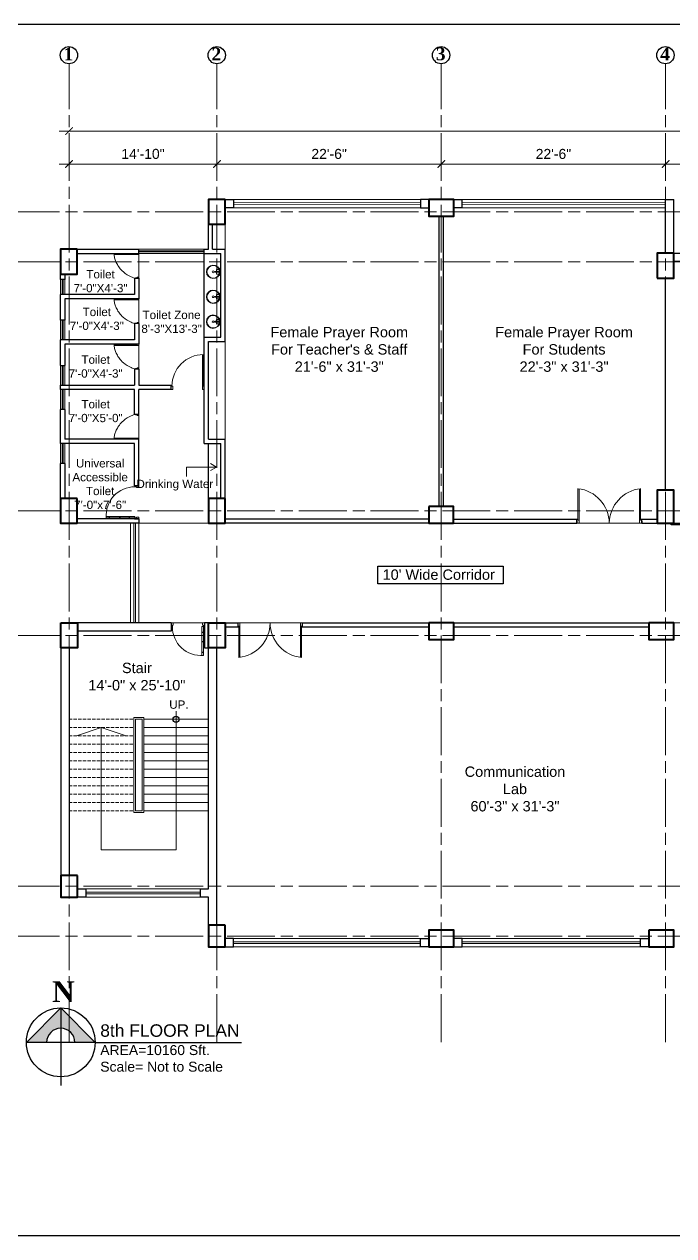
# Model space of a CAD drawing. Header units: inches. Extents: x -12 to 20935469, y -1604 to 24729220.
# Drawn here: x 20872305 to 20873087, y 24705706 to 24707164 of the extents above; entities that cross this region are included whole.
import ezdxf

# ---------------------------------------------------------------- set-up
doc = ezdxf.new("R2010")
doc.units = ezdxf.units.IN
doc.header["$LTSCALE"] = 0.03
doc.header["$MEASUREMENT"] = 0
doc.header["$PDMODE"] = 32
doc.header["$PDSIZE"] = 15
doc.linetypes.add('ACAD_ISO08W100', pattern=[36, 24, -3, 6, -3])
doc.linetypes.add('DASHED2', pattern=[0.375, 0.25, -0.125])
for name, color, linetype, lineweight in [('column', 1, 'Continuous', 40), ('Dim Line', 252, 'Continuous', 13), ('Door', 7, 'Continuous', 18), ('Gas', 21, 'Continuous', 5), ('Glass Line', 252, 'Continuous', 9), ('Grid Line', 252, 'Continuous', 18), ('Hatch', 253, 'Continuous', 15), ('Low Wall', 7, 'Continuous', 30), ('Main Wall', 7, 'Continuous', 30), ('RAIL', 23, 'Continuous', 13), ('STAIR', 46, 'Continuous', 15), ('TOILET FIXTURE', 142, 'Continuous', 5), ('wind.', 150, 'Continuous', 20)]:
    doc.layers.add(name, color=color, linetype=linetype, lineweight=lineweight)
doc.layers.add('TEXT', color=7, linetype='Continuous')
doc.styles.add('2', font='swisscl.ttf')
doc.styles.add('RomanS', font='arial.ttf', dxfattribs={"height": 12})
doc.styles.get("Standard").update_dxf_attribs({"font": 'timesbd.ttf'})
doc.dimstyles.new('Aec_Arch_I', dxfattribs={"dimscale": 96, "dimtxt": 12, "dimasz": 0.09375, "dimexe": 0.125, "dimexo": 0.125, "dimgap": 0.0625, "dimtad": 1, "dimdec": 0, "dimzin": 3, "dimdsep": 46, "dimlunit": 4, "dimtxsty": 'RomanS', "dimblk1": 'ARCHTICK', "dimblk2": 'ARCHTICK', "dimsah": 1, "dimcen": 0.09375, "dimdle": 0.125, "dimadec": 0, "dimazin": 0, "dimtfac": 0.75, "dimtdec": 0, "dimtmove": 2, "dimatfit": 3, "dimldrblk": 'ARCHTICK', "dimfxl": 1, "dimfrac": 1, "dimtolj": 1, "dimtzin": 0, "dimarcsym": 0})

# ---------------------------------------------------------------- blocks, each defined once
blk = doc.blocks.new('_ArchTick')
at = {"color": 0, "linetype": 'ByBlock', "lineweight": 35, "const_width": 0.15}
blk.add_lwpolyline([(-0.5, -0.5), (0.5, 0.5)], dxfattribs=at)
blk = doc.blocks.new('*D14')
at = {"layer": 'Defpoints', "color": 0, "transparency": 16777216}
for p in [(20831126.3, 24724578.2), (20830948.3, 24724562.3), (20831126.3, 24724562.3)]:
    blk.add_point(p, dxfattribs=at)
at = {"layer": 'Dim Line', "color": 0, "lineweight": -2, "transparency": 16777216}
for p, q in [((20830948.3, 24724574.3), (20830948.3, 24724590.2)), ((20831126.3, 24724574.3), (20831126.3, 24724590.2)), ((20830936.3, 24724578.2), (20831138.3, 24724578.2))]:
    blk.add_line(p, q, dxfattribs=at)
at = {"layer": 'Dim Line', "color": 0, "lineweight": -2, "transparency": 16777216, "xscale": 9, "yscale": 9, "zscale": 9, "rotation": 180}
blk.add_blockref('_ArchTick', (20830948.3, 24724578.2), dxfattribs=at)
at = {"layer": 'Dim Line', "color": 0, "lineweight": -2, "transparency": 16777216, "xscale": 9, "yscale": 9, "zscale": 9}
blk.add_blockref('_ArchTick', (20831126.3, 24724578.2), dxfattribs=at)
at = {"layer": 'Dim Line', "color": 0, "transparency": 16777216, "insert": (20831037.3, 24724590.3), "char_height": 12, "attachment_point": 5, "style": 'RomanS'}
blk.add_mtext('\\A1;14\'-10"', dxfattribs=at)
blk = doc.blocks.new('*D7')
at = {"layer": 'Defpoints', "color": 0, "transparency": 16777216}
for p in [(20831396.3, 24724578.2), (20831396.3, 24724578.2), (20831126.3, 24724562.3)]:
    blk.add_point(p, dxfattribs=at)
at = {"layer": 'Dim Line', "color": 0, "lineweight": -2, "transparency": 16777216}
for p, q in [((20831126.3, 24724574.3), (20831126.3, 24724590.2)), ((20831114.3, 24724578.2), (20831408.3, 24724578.2))]:
    blk.add_line(p, q, dxfattribs=at)
at = {"layer": 'Dim Line', "color": 0, "lineweight": -2, "transparency": 16777216, "xscale": 9, "yscale": 9, "zscale": 9, "rotation": 180}
blk.add_blockref('_ArchTick', (20831126.3, 24724578.2), dxfattribs=at)
at = {"layer": 'Dim Line', "color": 0, "lineweight": -2, "transparency": 16777216, "xscale": 9, "yscale": 9, "zscale": 9}
blk.add_blockref('_ArchTick', (20831396.3, 24724578.2), dxfattribs=at)
at = {"layer": 'Dim Line', "color": 0, "transparency": 16777216, "insert": (20831261.3, 24724590.3), "char_height": 12, "attachment_point": 5, "style": 'RomanS'}
blk.add_mtext('\\A1;22\'-6"', dxfattribs=at)
blk = doc.blocks.new('*D8')
at = {"layer": 'Defpoints', "color": 0, "transparency": 16777216}
for p in [(20831396.3, 24724578.2), (20831666.3, 24724578.2), (20831666.3, 24724578.2)]:
    blk.add_point(p, dxfattribs=at)
at = {"layer": 'Dim Line', "color": 0, "lineweight": -2, "transparency": 16777216}
blk.add_line((20831384.3, 24724578.2), (20831678.3, 24724578.2), dxfattribs=at)
at = {"layer": 'Dim Line', "color": 0, "lineweight": -2, "transparency": 16777216, "xscale": 9, "yscale": 9, "zscale": 9, "rotation": 180}
blk.add_blockref('_ArchTick', (20831396.3, 24724578.2), dxfattribs=at)
at = {"layer": 'Dim Line', "color": 0, "lineweight": -2, "transparency": 16777216, "xscale": 9, "yscale": 9, "zscale": 9}
blk.add_blockref('_ArchTick', (20831666.3, 24724578.2), dxfattribs=at)
at = {"layer": 'Dim Line', "color": 0, "transparency": 16777216, "insert": (20831531.3, 24724590.3), "char_height": 12, "attachment_point": 5, "style": 'RomanS'}
blk.add_mtext('\\A1;22\'-6"', dxfattribs=at)
blk = doc.blocks.new('*D9')
at = {"layer": 'Defpoints', "color": 0, "transparency": 16777216}
for p in [(20831666.3, 24724578.2), (20831844.3, 24724578.2), (20831844.3, 24724578.2)]:
    blk.add_point(p, dxfattribs=at)
at = {"layer": 'Dim Line', "color": 0, "lineweight": -2, "transparency": 16777216}
blk.add_line((20831654.3, 24724578.2), (20831856.3, 24724578.2), dxfattribs=at)
at = {"layer": 'Dim Line', "color": 0, "lineweight": -2, "transparency": 16777216, "xscale": 9, "yscale": 9, "zscale": 9, "rotation": 180}
blk.add_blockref('_ArchTick', (20831666.3, 24724578.2), dxfattribs=at)
at = {"layer": 'Dim Line', "color": 0, "lineweight": -2, "transparency": 16777216, "xscale": 9, "yscale": 9, "zscale": 9}
blk.add_blockref('_ArchTick', (20831844.3, 24724578.2), dxfattribs=at)
at = {"layer": 'Dim Line', "color": 0, "transparency": 16777216, "insert": (20831755.3, 24724590.3), "char_height": 12, "attachment_point": 5, "style": 'RomanS'}
blk.add_mtext('\\A1;14\'-10"', dxfattribs=at)
blk = doc.blocks.new('*D13')
at = {"layer": 'Defpoints', "color": 0, "transparency": 16777216}
for p in [(20830948.3, 24724610.7), (20832951.8, 24724617.8), (20832951.8, 24724610.7)]:
    blk.add_point(p, dxfattribs=at)
at = {"layer": 'Dim Line', "color": 0, "lineweight": -2, "transparency": 16777216}
for p, q in [((20830948.3, 24724622.7), (20830948.3, 24724629.8)), ((20832951.8, 24724622.7), (20832951.8, 24724629.8)), ((20830936.3, 24724617.8), (20832963.8, 24724617.8))]:
    blk.add_line(p, q, dxfattribs=at)
at = {"layer": 'Dim Line', "color": 0, "lineweight": -2, "transparency": 16777216, "xscale": 9, "yscale": 9, "zscale": 9, "rotation": 180}
blk.add_blockref('_ArchTick', (20830948.3, 24724617.8), dxfattribs=at)
at = {"layer": 'Dim Line', "color": 0, "lineweight": -2, "transparency": 16777216, "xscale": 9, "yscale": 9, "zscale": 9}
blk.add_blockref('_ArchTick', (20832951.8, 24724617.8), dxfattribs=at)
at = {"layer": 'Dim Line', "color": 0, "transparency": 16777216, "insert": (20831950, 24724629.9), "char_height": 12, "attachment_point": 5, "style": 'RomanS'}
blk.add_mtext('\\A1;166\'-11"', dxfattribs=at)
blk = doc.blocks.new('Door_45')
at = {"layer": 'Door'}
for p, q in [((1.5, 5), (1.5, 44)), ((1.5, 40), (2.2, 40)), ((2.2, 40), (2.2, 39.5)), ((2.2, 39.5), (2.7, 39.5)), ((2.7, 39.5), (2.7, 40)), ((2.7, 40), (3.5, 40)), ((3.5, 44), (3.5, 5)), ((1.5, 25.8), (2.2, 25.8)), ((2.2, 25.8), (2.2, 25.3)), ((2.2, 25.3), (2.7, 25.3)), ((2.7, 25.8), (3.5, 25.8)), ((2.7, 25.3), (2.7, 25.8)), ((0, 0), (0, 5)), ((0, 5), (1.5, 5)), ((1.5, 12.6), (2.2, 12.6)), ((3.5, 5), (1.5, 5)), ((1.5, 5), (1.5, 3)), ((1.5, 3), (2.5, 3)), ((2.2, 12.6), (2.2, 13.1)), ((2.2, 13.1), (2.7, 13.1)), ((2.5, 3), (2.5, 0)), ((2.7, 13.1), (2.7, 12.6)), ((2.7, 12.6), (3.5, 12.6)), ((42.5, 3), (42.5, 0)), ((43.5, 3), (42.5, 3)), ((45, 5), (43.5, 5)), ((43.5, 5), (43.5, 3)), ((45, 0), (45, 5)), ((2.5, 0), (0, 0)), ((42.5, 0), (45, 0))]:
    blk.add_line(p, q, dxfattribs=at)
blk.add_arc((4.7, 5.3), 38.8, 359.6233, 94.6685, dxfattribs=at)
blk = doc.blocks.new('sssss-flat-876')
at = {"layer": 'Door', "linetype": 'Continuous', "ltscale": 3}
blk.add_line((3666.5, 84027.2), (3666.5, 84055.7), dxfattribs=at)
at = {"layer": 'Door', "linetype": 'Continuous', "ltscale": 3, "extrusion": (-7.21527e-09, -3.35624e-18, 1), "elevation": 0}
for points in [[(3666.5, 84057.2), (3666.5, 84055.7), (3668.4, 84055.7), (3668.4, 84056.5), (3670.2, 84056.5), (3670.2, 84057.2)], [(3668.4, 84055.7), (3696.2, 84055.7), (3696.2, 84056.5), (3668.4, 84056.5)]]:
    blk.add_lwpolyline(points, close=True, dxfattribs=at)
at = {"layer": 'Door', "linetype": 'Continuous', "ltscale": 3, "flags": 128}
blk.add_lwpolyline([(3670.2, 84027.2, 0.04096), (3675.5, 84028.9, 0.082496), (3684.9, 84034.8, 0.052187), (3689.7, 84040, 0.043988), (3692.9, 84045, 0.036571), (3694.8, 84049.6, 0.034751), (3695.9, 84054.2, 0.011435), (3696.2, 84055.7)], format="xyb", dxfattribs=at)
at = {"layer": 'Door', "linetype": 'Continuous', "ltscale": 3}
blk.add_lwpolyline([(3666.5, 84027.2), (3666.5, 84028.7), (3668.4, 84028.7), (3668.4, 84027.9), (3670.2, 84027.9), (3670.2, 84027.2)], close=True, dxfattribs=at)
blk = doc.blocks.new('7-flat-72')
at = {"layer": 'Glass Line', "color": 8, "ltscale": 20}
for p, q in [((-64478.7, 376960.5), (-64480.3, 376960.5)), ((-64480.3, 376959.5), (-64480.3, 376960.5)), ((-64480.3, 376959.5), (-64480.3, 376960.5)), ((-64478.7, 376959.5), (-64480.3, 376959.5)), ((-64480.3, 376959.1), (-64480.3, 376959.4)), ((-64478.7, 376959.4), (-64480.3, 376959.4)), ((-64478.7, 376959.1), (-64480.3, 376959.1)), ((-64480.2, 376959.4), (-64480.2, 376959.5)), ((-64480.1, 376959.5), (-64480.1, 376960.5)), ((-64479.9, 376959.5), (-64479.9, 376960.5)), ((-64479.5, 376959.5), (-64479.5, 376960.5)), ((-64479.1, 376959.5), (-64479.1, 376960.5)), ((-64478.9, 376959.5), (-64478.9, 376960.5)), ((-64478.9, 376959.4), (-64478.9, 376959.5)), ((-64478.8, 376959.5), (-64478.8, 376960.5)), ((-64478.7, 376959.5), (-64478.7, 376960.5)), ((-64478.7, 376959.1), (-64478.7, 376959.4)), ((-64475.1, 376959.4), (-64476.9, 376959.4)), ((-64476.9, 376959.1), (-64476.9, 376959.4)), ((-64475.1, 376959.1), (-64476.9, 376959.1)), ((-64476.6, 376959.4), (-64476.6, 376966.6)), ((-64475.5, 376966.6), (-64476.6, 376966.6)), ((-64475.5, 376959.4), (-64475.5, 376966.6)), ((-64475.1, 376959.1), (-64475.1, 376959.4)), ((-64473.3, 376960.5), (-64471.7, 376960.5)), ((-64473.3, 376959.5), (-64473.3, 376960.5)), ((-64473.3, 376959.5), (-64473.3, 376960.5)), ((-64473.3, 376959.5), (-64471.7, 376959.5)), ((-64473.3, 376959.1), (-64473.3, 376959.4)), ((-64473.3, 376959.4), (-64471.7, 376959.4)), ((-64473.3, 376959.1), (-64471.7, 376959.1)), ((-64473.1, 376959.5), (-64473.1, 376960.5)), ((-64473.1, 376959.4), (-64473.1, 376959.5)), ((-64472.9, 376959.5), (-64472.9, 376960.5)), ((-64472.5, 376959.5), (-64472.5, 376960.5)), ((-64472.1, 376959.5), (-64472.1, 376960.5)), ((-64471.9, 376959.5), (-64471.9, 376960.5)), ((-64471.9, 376959.4), (-64471.9, 376959.5)), ((-64471.8, 376959.5), (-64471.8, 376960.5)), ((-64471.7, 376959.5), (-64471.7, 376960.5)), ((-64471.7, 376959.1), (-64471.7, 376959.4))]:
    blk.add_line(p, q, dxfattribs=at)
blk.add_circle((-64476, 376968.4, 0), 1.08, dxfattribs=at)
for radius, start, end in [(8.1, 273.8334, 266.1883), (7.55, 274.115, 265.9068)]:
    blk.add_arc((-64476, 376968.4, 0), radius, start, end, dxfattribs=at)
blk = doc.blocks.new('SFSFSFS-flat-72')
at = {"layer": 'TOILET FIXTURE', "ltscale": 0.2}
blk.add_lwpolyline([(-3918.5, -3608.1), (-3918.5, -3602.7), (-3923.9, -3602.7), (-3923.9, -3608.1)], close=True, dxfattribs=at)
at = {"layer": 'TOILET FIXTURE', "ltscale": 20}
blk.add_blockref('7-flat-72', (60554.8, -380567.2), dxfattribs=at)
blk = doc.blocks.new('$D40')
at = {"layer": 'Door'}
for p, q in [((1, 4), (1, 42)), ((2, 0), (2, 42)), ((1, 5), (0, 5)), ((2, 0), (0, 0)), ((2, 4), (1, 4)), ((39, 4), (38, 4)), ((38, 4), (38, 0)), ((40, 0), (38, 0)), ((40, 5), (39, 5)), ((39, 5), (39, 4))]:
    blk.add_line(p, q, dxfattribs=at)
blk.add_arc((1, 4), 38, 0, 90, dxfattribs=at)
blk = doc.blocks.new('fff')
at = {"layer": 'Grid Line', "color": 252, "linetype": 'ACAD_ISO08W100', "lineweight": 9, "ltscale": 80, "true_color": 0x939598}
for p, q in [((20830948.3, 24723521.1), (20830948.3, 24724698.8)), ((20831126.3, 24723521.1), (20831126.3, 24724698.8)), ((20831396.3, 24723521.1), (20831396.3, 24724698.8)), ((20831666.3, 24723521.1), (20831666.3, 24724698.8)), ((20833096.9, 24724520.6), (20830726.1, 24724520.6)), ((20833096.9, 24724460.6), (20830726.1, 24724460.6)), ((20833096.9, 24724160.7), (20830726.1, 24724160.7)), ((20833096.9, 24724010.7), (20830726.1, 24724010.7)), ((20833096.9, 24723708.7), (20830726.1, 24723708.7)), ((20833096.9, 24723648.8), (20830726.1, 24723648.8))]:
    blk.add_line(p, q, dxfattribs=at)
at = {"layer": 'Dim Line'}
for base, p1, p2, picture, middle in [((20832951.7523, 24724617.8128), (20830948.3088, 24724610.7482), (20832951.7523, 24724610.7482), '*D13', (20831950.0306, 24724629.9397)), ((20831126.3, 24724578.2), (20830948.3, 24724562.3), (20831126.3, 24724562.3), '*D14', (20831037.3, 24724590.3)), ((20831396.3, 24724578.2), (20831126.3, 24724562.3), (20831396.3, 24724578.2), '*D7', (20831261.3, 24724590.3)), ((20831666.3, 24724578.2), (20831396.3, 24724578.2), (20831666.3, 24724578.2), '*D8', (20831531.3, 24724590.3)), ((20831844.3, 24724578.2), (20831666.3, 24724578.2), (20831844.3, 24724578.2), '*D9', (20831755.3, 24724590.3))]:
    dim = blk.add_linear_dim(base=base, p1=p1, p2=p2, dimstyle='Aec_Arch_I', dxfattribs=at)
    dim.commit()
    dim.dimension.update_dxf_attribs({"geometry": picture, "text_midpoint": middle})

msp = doc.modelspace()

# ---------------------------------------------------------------- hatches: boundary and pattern name
at = {"layer": 'Low Wall'}
h = msp.add_hatch(color=256, dxfattribs=at)
h.paths.add_polyline_path([(20872332.2, 24705938.4), (20872307.9, 24705938.4), (20872349.3, 24705979.8), (20872349.3, 24705955.4, 0.414214)])
h.paths.add_polyline_path([(20872349.3, 24705955.4), (20872349.3, 24705979.8), (20872390.7, 24705938.4), (20872366.3, 24705938.4, 0.414214)])

# ---------------------------------------------------------------- linework, layer by layer
for p, q in [((20872522.1, 24706787.2), (20872522.1, 24706888.2)), ((20872527.1, 24706593.3), (20872527.1, 24706659.4)), ((20872438.1, 24706568.5), (20872443.1, 24706568.5)), ((20872970.5, 24706565.9), (20872970.5, 24706563.4)), ((20873048.5, 24706565.9), (20873048.5, 24706563.4)), ((20872557.1, 24706053.3), (20872557.1, 24706053.3)), ((20872349.3, 24705979.8), (20872349.3, 24705886.4)), ((20872390.7, 24705938.4), (20872566.9, 24705938.4))]:
    msp.add_line(p, q)
for points in [[(20873084, 24706563.3), (20873163.3, 24706563.3), (20873163.3, 24706561.3), (20873084, 24706561.3)], [(20872730.8, 24706511.6), (20872881.6, 24706511.6), (20872881.6, 24706490.5), (20872730.8, 24706490.5)]]:
    msp.add_lwpolyline(points, close=True)
msp.add_lwpolyline([(20872390.7, 24705938.4), (20872307.9, 24705938.3)])
for centre, radius in [((20872488.1, 24706327.3), 3.61), ((20872349.3, 24705938.4), 41.4)]:
    msp.add_circle(centre, radius)
at = {"layer": 'column', "lineweight": 40, "ltscale": 20}
for points in [[(20872547.1, 24706953.2), (20872527.1, 24706953.2), (20872527.1, 24706923.2), (20872547.1, 24706923.2)], [(20872792.3, 24706953.2), (20872792.3, 24706933.2), (20872822.3, 24706933.2), (20872822.3, 24706953.2)], [(20872369.1, 24706893.2), (20872349.1, 24706893.2), (20872349.1, 24706863.2), (20872369.1, 24706863.2)], [(20873067.1, 24706858.4), (20873087.1, 24706858.4), (20873087.1, 24706888.4), (20873067.1, 24706888.4)], [(20873067.1, 24706563.3), (20873087.1, 24706563.3), (20873087.1, 24706603.3), (20873067.1, 24706603.3)], [(20872369.1, 24706593.3), (20872349.1, 24706593.3), (20872349.1, 24706563.3), (20872369.1, 24706563.3)], [(20872547.1, 24706593.3), (20872527.1, 24706593.3), (20872527.1, 24706563.3), (20872547.1, 24706563.3)], [(20872792.3, 24706583.3), (20872792.3, 24706563.3), (20872822.2, 24706563.3), (20872822.2, 24706583.3)], [(20872349.3, 24706443.3), (20872369.3, 24706443.3), (20872369.3, 24706413.3), (20872349.3, 24706413.3)], [(20872527.3, 24706443.3), (20872547.3, 24706443.3), (20872547.3, 24706413.3), (20872527.3, 24706413.3)], [(20872792.3, 24706443.3), (20872792.3, 24706423.3), (20872822.3, 24706423.3), (20872822.3, 24706443.3)], [(20873057.1, 24706443.3), (20873057.1, 24706423.3), (20873087.1, 24706423.3), (20873087.1, 24706443.3)], [(20872369.3, 24706139.3), (20872349.3, 24706139.3), (20872349.3, 24706113.3), (20872369.3, 24706113.3)], [(20872547.3, 24706079.3), (20872527.3, 24706079.3), (20872527.3, 24706053.3), (20872547.3, 24706053.3)], [(20872822.3, 24706053.3), (20872822.3, 24706073.3), (20872792.3, 24706073.3), (20872792.3, 24706053.3)], [(20873057.1, 24706073.3), (20873057.1, 24706053.3), (20873087.1, 24706053.3), (20873087.1, 24706073.3)]]:
    msp.add_lwpolyline(points, close=True, dxfattribs=at)
at = {"layer": 'Defpoints'}
msp.add_lwpolyline([(20872104.6, 24707164.1), (20874543.5, 24707164.1), (20874543.5, 24705705.5), (20872104.6, 24705705.5)], close=True, dxfattribs=at)
at = {"layer": 'Door'}
for p, q in [((20872971.8, 24706567.1), (20872971.8, 24706605)), ((20872973.1, 24706563.4), (20872973.1, 24706604.9)), ((20873045.9, 24706563.4), (20873045.9, 24706604.9)), ((20873047.2, 24706567.1), (20873047.2, 24706605)), ((20872971.8, 24706568.4), (20872970.5, 24706568.4)), ((20872973.1, 24706563.4), (20872970.5, 24706563.4)), ((20872973.1, 24706567.1), (20872971.8, 24706567.1)), ((20873045.9, 24706567.1), (20873047.2, 24706567.1)), ((20873045.9, 24706563.4), (20873048.5, 24706563.4)), ((20873047.2, 24706568.4), (20873048.5, 24706568.4)), ((20872564.9, 24706443.3), (20872562.3, 24706443.3)), ((20872563.6, 24706438.3), (20872562.3, 24706438.3)), ((20872563.6, 24706439.6), (20872563.6, 24706401.7)), ((20872564.9, 24706439.6), (20872563.6, 24706439.6)), ((20872564.9, 24706443.3), (20872564.9, 24706401.8)), ((20872637.7, 24706443.3), (20872637.7, 24706401.8)), ((20872637.7, 24706443.3), (20872640.3, 24706443.3)), ((20872637.7, 24706439.6), (20872639, 24706439.6)), ((20872639, 24706439.6), (20872639, 24706401.7)), ((20872639, 24706438.3), (20872640.3, 24706438.3))]:
    msp.add_line(p, q, dxfattribs=at)
for centre, start, end in [((20872967.2, 24706562.9), 0.5906, 83.7783), ((20873051.8, 24706562.9), 96.2217, 179.4094), ((20872559, 24706443.8), 276.2217, 359.4094), ((20872643.5, 24706443.8), 180.5906, 263.7783)]:
    msp.add_arc(centre, 42.3, start, end, dxfattribs=at)
at = {"layer": 'Gas', "color": 0, "lineweight": 5}
for points in [[(20872449.1, 24706329.3), (20872437.1, 24706329.3), (20872437.1, 24706215.3), (20872449.1, 24706215.3)], [(20872447.1, 24706327.3), (20872439.1, 24706327.3), (20872439.1, 24706217.3), (20872447.1, 24706217.3)]]:
    msp.add_lwpolyline(points, close=True, dxfattribs=at)
at = {"layer": 'Hatch', "lineweight": 5}
for p, q in [((20872547.1, 24706893.2), (20872547.1, 24706923.2)), ((20872547.1, 24706664.4), (20872547.1, 24706782.2))]:
    msp.add_line(p, q, dxfattribs=at)
at = {"layer": 'Hatch', "lineweight": 0}
msp.add_lwpolyline([(20874278.6, 24706563.4), (20873444.8, 24706563.4), (20873444.8, 24706878.2), (20873265.1, 24706878.4), (20873265.1, 24706563.3), (20872443.1, 24706563.5), (20872443.1, 24706443.4), (20873265.1, 24706443.4), (20873265.1, 24706333.8), (20873474.8, 24706333.8), (20873474.8, 24706073.3), (20873474.8, 24706058.4), (20873476.2, 24706058.4), (20873579.9, 24706058.4), (20873577.6, 24706443.4), (20874278.6, 24706443.4)], close=True, dxfattribs=at)
at = {"layer": 'Low Wall', "color": 0}
msp.add_lwpolyline([(20872307.9, 24705938.4), (20872349.3, 24705979.8), (20872390.7, 24705938.4)], dxfattribs=at)
at = {"layer": 'Low Wall'}
msp.add_arc((20872349.3, 24705938.4), 17, 0, 180, dxfattribs=at)
at = {"layer": 'Main Wall', "lineweight": 30}
for p, q in [((20873077.1, 24706953.2), (20873087.1, 24706953.2)), ((20873077.1, 24706888.4), (20873077.1, 24706953.2)), ((20873087.1, 24706888.4), (20873087.1, 24706953.2)), ((20872527.1, 24706893.2), (20872527.1, 24706923.2)), ((20872532.1, 24706893.2), (20872532.1, 24706923.2)), ((20872804.8, 24706583.3), (20872804.8, 24706933.2)), ((20872809.8, 24706583.3), (20872809.8, 24706933.2)), ((20873077.1, 24706907.2), (20873077.1, 24706907.2)), ((20872369.1, 24706893.2), (20872443.1, 24706893.2)), ((20872443.1, 24706888.2), (20872443.1, 24706893.2)), ((20872522.1, 24706893.2), (20872527.1, 24706893.2)), ((20872522.1, 24706888.2), (20872522.1, 24706893.2)), ((20872532.1, 24706893.2), (20872547.1, 24706893.2)), ((20872547.1, 24706782.2), (20872547.1, 24706893.2)), ((20873077.1, 24706901.2), (20873077.1, 24706901.2)), ((20872369.1, 24706888.2), (20872443.1, 24706888.2)), ((20872522.1, 24706888.2), (20872542.1, 24706888.2)), ((20872542.1, 24706787.2), (20872542.1, 24706888.2)), ((20872349.1, 24706856.6), (20872349.1, 24706863.2)), ((20872438.1, 24706858.2), (20872443.1, 24706858.2)), ((20872438.1, 24706858.2), (20872438.1, 24706838.6)), ((20873077.1, 24706603.3), (20873077.1, 24706858.4)), ((20872438.1, 24706838.6), (20872349.1, 24706838.6)), ((20872349.1, 24706808), (20872349.1, 24706838.6)), ((20872443.1, 24706833.6), (20872354.1, 24706833.6)), ((20872438.1, 24706803.6), (20872438.1, 24706784)), ((20872443.1, 24706803.6), (20872438.1, 24706803.6)), ((20872438.1, 24706784), (20872349.1, 24706784)), ((20872349.1, 24706753.4), (20872349.1, 24706784)), ((20872443.1, 24706779), (20872354.1, 24706779)), ((20872354.1, 24706779), (20872354.1, 24706753.4)), ((20872522.1, 24706729.4), (20872522.1, 24706787.2)), ((20872522.1, 24706787.2), (20872542.1, 24706787.2)), ((20872527.1, 24706664.4), (20872527.1, 24706782.2)), ((20872527.1, 24706782.2), (20872547.1, 24706782.2)), ((20872349.1, 24706753.4), (20872354.1, 24706753.4)), ((20872443.1, 24706749), (20872438.1, 24706749)), ((20872349.1, 24706729.4), (20872438.1, 24706729.4)), ((20872349.1, 24706724.4), (20872349.1, 24706729.4)), ((20872482.1, 24706724.4), (20872482.1, 24706729.4)), ((20872522.1, 24706659.4), (20872522.1, 24706729.4)), ((20872438.1, 24706724.4), (20872349.1, 24706724.4)), ((20872438.1, 24706694.4), (20872438.1, 24706724.4)), ((20872443.1, 24706694.4), (20872443.1, 24706724.4)), ((20872482.1, 24706724.4), (20872443.1, 24706724.4)), ((20872354.1, 24706700.4), (20872349.1, 24706700.4)), ((20872349.1, 24706659.4), (20872349.1, 24706700.4)), ((20872354.1, 24706700.4), (20872354.1, 24706664.4)), ((20872443.1, 24706694.4), (20872438.1, 24706694.4)), ((20872438.1, 24706659.4), (20872349.1, 24706659.4)), ((20872443.1, 24706664.4), (20872354.1, 24706664.4)), ((20872438.1, 24706608.5), (20872438.1, 24706659.4)), ((20872443.1, 24706608.5), (20872443.1, 24706664.4)), ((20872522.1, 24706659.4), (20872542.1, 24706659.4)), ((20872527.1, 24706664.4), (20872547.1, 24706664.4)), ((20872542.1, 24706593.3), (20872542.1, 24706659.4)), ((20872547.1, 24706593.3), (20872547.1, 24706664.4)), ((20872349.1, 24706593.3), (20872349.1, 24706635.4)), ((20872354.1, 24706635.4), (20872349.1, 24706635.4)), ((20872354.1, 24706635.4), (20872354.1, 24706593.3)), ((20872443.1, 24706608.5), (20872438.1, 24706608.5)), ((20872443.1, 24706568.5), (20872369.1, 24706568.5)), ((20872443.1, 24706563.5), (20872369.1, 24706563.5)), ((20872443.1, 24706568.5), (20872443.1, 24706563.5)), ((20872792.3, 24706568.4), (20872547.1, 24706568.4)), ((20872792.3, 24706563.4), (20872547.1, 24706563.4)), ((20872822.2, 24706568.4), (20872970.5, 24706568.4)), ((20872822.2, 24706563.4), (20872970.5, 24706563.4)), ((20872970.5, 24706563.4), (20872970.5, 24706568.4)), ((20873048.5, 24706563.4), (20873048.5, 24706568.4)), ((20873048.5, 24706568.4), (20873067.1, 24706568.4)), ((20873048.5, 24706563.4), (20873067.1, 24706563.4)), ((20872482.3, 24706443.3), (20872369.3, 24706443.3)), ((20872482.3, 24706443.3), (20872482.3, 24706433.3)), ((20872527.3, 24706443.3), (20872522.3, 24706443.3)), ((20872522.3, 24706443.3), (20872522.3, 24706413.3)), ((20872537.3, 24706443.3), (20872527.3, 24706443.3)), ((20872547.3, 24706443.3), (20872562.3, 24706443.3)), ((20872562.3, 24706438.3), (20872547.3, 24706438.3)), ((20872562.3, 24706443.3), (20872562.3, 24706438.3)), ((20872640.3, 24706443.3), (20872792.3, 24706443.3)), ((20872640.3, 24706438.3), (20872640.3, 24706443.3)), ((20872792.3, 24706438.3), (20872640.3, 24706438.3)), ((20872822.3, 24706443.3), (20873057.1, 24706443.3)), ((20873057.1, 24706438.3), (20872822.3, 24706438.3)), ((20872482.3, 24706433.3), (20872369.3, 24706433.3)), ((20872349.3, 24706413.3), (20872349.3, 24706139.3)), ((20872359.3, 24706413.3), (20872359.3, 24706139.3)), ((20872522.3, 24706413.3), (20872527.3, 24706413.3)), ((20872527.3, 24706123.3), (20872527.3, 24706413.3)), ((20872537.3, 24706079.3), (20872537.3, 24706413.3)), ((20872527.3, 24706079.3), (20872527.3, 24706113.3))]:
    msp.add_line(p, q, dxfattribs=at)
at = {"layer": 'Main Wall'}
for p, q in [((20872369.3, 24706123.3), (20872379.3, 24706123.3)), ((20872379.3, 24706123.3), (20872379.3, 24706113.3)), ((20872379.3, 24706113.3), (20872369.3, 24706113.3))]:
    msp.add_line(p, q, dxfattribs=at)
at = {"layer": 'Main Wall', "lineweight": 30}
for points in [[(20872547.1, 24706953.2), (20872557.1, 24706953.2), (20872557.1, 24706943.2), (20872547.1, 24706943.2)], [(20872792.1, 24706953.2), (20872782.1, 24706953.2), (20872782.1, 24706943.2), (20872792.1, 24706943.2)], [(20872822.1, 24706953.2), (20872832.1, 24706953.2), (20872832.1, 24706943.2), (20872822.1, 24706943.2)], [(20873087.1, 24706888.4), (20873097.1, 24706888.4), (20873097.1, 24706878.4), (20873087.1, 24706878.4)], [(20872354.1, 24706863.2), (20872354.1, 24706856.6)], [(20872354.1, 24706856.6), (20872349.1, 24706856.6)], [(20872443.1, 24706858.2), (20872443.1, 24706833.6)], [(20872354.1, 24706833.6), (20872354.1, 24706808)], [(20872354.1, 24706808), (20872349.1, 24706808)], [(20872443.1, 24706803.6), (20872443.1, 24706779)], [(20872438.1, 24706749), (20872438.1, 24706729.4)], [(20872443.1, 24706749), (20872443.1, 24706729.4)], [(20872443.1, 24706729.4), (20872482.1, 24706729.4)], [(20872547.3, 24706053.3), (20872557.3, 24706053.3), (20872557.3, 24706063.3), (20872547.3, 24706063.3)], [(20872792.3, 24706053.3), (20872782.3, 24706053.3), (20872782.3, 24706063.3), (20872792.3, 24706063.3)], [(20872822.3, 24706053.3), (20872832.3, 24706053.3), (20872832.3, 24706063.3), (20872822.3, 24706063.3)], [(20873057.1, 24706053.3), (20873047.1, 24706053.3), (20873047.1, 24706063.3), (20873057.1, 24706063.3)]]:
    msp.add_lwpolyline(points, dxfattribs=at)
at = {"layer": 'Main Wall'}
msp.add_lwpolyline([(20872527.3, 24706113.3), (20872517.3, 24706113.3), (20872517.3, 24706123.3), (20872527.3, 24706123.3)], dxfattribs=at)
at = {"layer": 'RAIL', "lineweight": 9}
for p, q in [((20872488.1, 24706337), (20872488.1, 24706170.3)), ((20872398.1, 24706317.3), (20872368.1, 24706307.3)), ((20872398.1, 24706170.3), (20872398.1, 24706317.3)), ((20872428.1, 24706307.3), (20872398.1, 24706317.3)), ((20872527.1, 24706307.3), (20872449.1, 24706307.3)), ((20872488.1, 24706170.3), (20872398.1, 24706170.3))]:
    msp.add_line(p, q, dxfattribs=at)
at = {"layer": 'STAIR', "color": 253, "lineweight": 5}
for p, q in [((20872536.7, 24706631), (20872500.5, 24706631)), ((20872500.5, 24706631), (20872500.5, 24706619.8)), ((20872536.7, 24706631), (20872529.4, 24706635.1)), ((20872536.7, 24706631), (20872529.4, 24706627))]:
    msp.add_line(p, q, dxfattribs=at)
at = {"layer": 'STAIR', "color": 32, "linetype": 'DASHED2', "lineweight": 5, "ltscale": 500}
for p, q in [((20872359.1, 24706327.3), (20872437.1, 24706327.3)), ((20872359.1, 24706317.3), (20872437.1, 24706317.3)), ((20872359.1, 24706307.3), (20872437.1, 24706307.3)), ((20872359.1, 24706297.3), (20872437.1, 24706297.3)), ((20872359.1, 24706287.3), (20872437.1, 24706287.3)), ((20872359.1, 24706277.3), (20872437.1, 24706277.3)), ((20872359.1, 24706267.3), (20872437.1, 24706267.3)), ((20872359.1, 24706257.3), (20872437.1, 24706257.3)), ((20872359.1, 24706247.3), (20872437.1, 24706247.3)), ((20872359.1, 24706237.3), (20872437.1, 24706237.3)), ((20872359.1, 24706227.3), (20872437.1, 24706227.3)), ((20872359.1, 24706217.3), (20872437.1, 24706217.3))]:
    msp.add_line(p, q, dxfattribs=at)
at = {"layer": 'STAIR', "color": 32, "lineweight": 5}
for p, q in [((20872449.1, 24706327.3), (20872527.1, 24706327.3)), ((20872449.1, 24706317.3), (20872527.1, 24706317.3)), ((20872467.1, 24706307.3), (20872527.1, 24706307.3)), ((20872449.1, 24706297.3), (20872527.1, 24706297.3)), ((20872449.1, 24706287.3), (20872527.1, 24706287.3)), ((20872449.1, 24706277.3), (20872527.1, 24706277.3)), ((20872449.1, 24706267.3), (20872527.1, 24706267.3)), ((20872449.1, 24706257.3), (20872527.1, 24706257.3)), ((20872449.1, 24706247.3), (20872527.1, 24706247.3)), ((20872449.1, 24706237.3), (20872527.1, 24706237.3)), ((20872449.1, 24706227.3), (20872527.1, 24706227.3)), ((20872449.1, 24706217.3), (20872527.1, 24706217.3))]:
    msp.add_line(p, q, dxfattribs=at)
at = {"layer": 'TEXT'}
for centre in [(20872359.1, 24707126.8), (20872537.1, 24707126.8), (20872807.1, 24707126.8), (20873077.1, 24707126.8)]:
    msp.add_circle(centre, 10.4, dxfattribs=at)
at = {"layer": 'wind.', "lineweight": 5}
for p, q in [((20872782.1, 24706953.2), (20872557.1, 24706953.2)), ((20872557.1, 24706949.2), (20872782.1, 24706949.3)), ((20872832.1, 24706953.2), (20873077.1, 24706953.2)), ((20872832.1, 24706949.2), (20873077.1, 24706949.3)), ((20872557.1, 24706947.2), (20872782.1, 24706947.3)), ((20872557.1, 24706943.2), (20872782.1, 24706943.2)), ((20872832.1, 24706947.2), (20873077.1, 24706947.3)), ((20872832.1, 24706943.2), (20873077.1, 24706943.2)), ((20872443.1, 24706893.2), (20872522.1, 24706893.2)), ((20872443.1, 24706891.2), (20872522.1, 24706891.2)), ((20872443.1, 24706890.2), (20872522.1, 24706890.2)), ((20872443.1, 24706888.2), (20872522.1, 24706888.2)), ((20872349.1, 24706856.6), (20872349.1, 24706838.6)), ((20872351.1, 24706856.6), (20872351.1, 24706838.6)), ((20872352.1, 24706856.6), (20872352.1, 24706838.6)), ((20872354.1, 24706856.6), (20872354.1, 24706838.6)), ((20872349.1, 24706808), (20872349.1, 24706784)), ((20872351.1, 24706808), (20872351.1, 24706784)), ((20872352.1, 24706808), (20872352.1, 24706784)), ((20872354.1, 24706808), (20872354.1, 24706784)), ((20872349.1, 24706729.4), (20872349.1, 24706753.4)), ((20872351.1, 24706729.4), (20872351.1, 24706753.4)), ((20872352.1, 24706729.4), (20872352.1, 24706753.4)), ((20872354.1, 24706729.4), (20872354.1, 24706753.4)), ((20872349.1, 24706700.4), (20872349.1, 24706724.4)), ((20872351.1, 24706700.4), (20872351.1, 24706724.4)), ((20872352.1, 24706700.4), (20872352.1, 24706724.4)), ((20872354.1, 24706700.4), (20872354.1, 24706724.4)), ((20872349.1, 24706635.4), (20872349.1, 24706659.4)), ((20872351.1, 24706635.4), (20872351.1, 24706659.4)), ((20872352.1, 24706635.4), (20872352.1, 24706659.4)), ((20872354.1, 24706635.4), (20872354.1, 24706659.4)), ((20872433.3, 24706443.3), (20872433.3, 24706563.4)), ((20872437.3, 24706443.3), (20872437.3, 24706563.4)), ((20872439.3, 24706443.3), (20872439.3, 24706563.4)), ((20872374.3, 24706123.3), (20872522.3, 24706123.3)), ((20872379.3, 24706119.3), (20872517.3, 24706119.3)), ((20872379.3, 24706117.3), (20872517.3, 24706117.3)), ((20872374.3, 24706113.3), (20872522.3, 24706113.3)), ((20872782.1, 24706063.3), (20872557.3, 24706063.3)), ((20872782.1, 24706059.3), (20872557.3, 24706059.3)), ((20872822.3, 24706059.3), (20872822.1, 24706059.3)), ((20873047.1, 24706063.3), (20872832.3, 24706063.3)), ((20873047.1, 24706059.3), (20872832.3, 24706059.3)), ((20872782.1, 24706057.3), (20872557.3, 24706057.3)), ((20872782.1, 24706053.3), (20872557.3, 24706053.3)), ((20872792.1, 24706057.3), (20872792.1, 24706057.3)), ((20872822.3, 24706057.3), (20872822.1, 24706057.3)), ((20873047.1, 24706057.3), (20872832.3, 24706057.3)), ((20873047.1, 24706053.3), (20872832.3, 24706053.3))]:
    msp.add_line(p, q, dxfattribs=at)
at = {"layer": 'wind.'}
msp.add_line((20872443.1, 24706443.3), (20872443.1, 24706563.5), dxfattribs=at)

# ---------------------------------------------------------------- block references
at = {"layer": 'Door', "ltscale": 20, "xscale": -1}
for p in [(20876109.6, 24622831), (20876109.6, 24622776.4), (20876109.6, 24622721.8)]:
    msp.add_blockref('sssss-flat-876', p, dxfattribs=at)
at = {"layer": 'Door', "xscale": -1}
msp.add_blockref('$D40', (20872522.1, 24706724.4), dxfattribs=at)
at = {"layer": 'Door', "ltscale": 20, "rotation": 180}
msp.add_blockref('sssss-flat-876', (20876109.6, 24790721.6), dxfattribs=at)
at = {"layer": 'Door', "color": 250, "ltscale": 20, "xscale": 0.8888888888759539, "yscale": 0.8888888888759539, "zscale": 0.8888888888759539}
for p, rotation in [((20872443.1, 24706568.5), 90.00000000000001), ((20872522.3, 24706443.3), 180)]:
    msp.add_blockref('Door_45', p, dxfattribs=dict(at, rotation=rotation))
at = {"layer": 'Hatch', "lineweight": 0}
msp.add_blockref('fff', (41411, -17582.4), dxfattribs=at)
at = {"layer": 'TOILET FIXTURE', "ltscale": 20, "rotation": 90.00000000000001}
for p in [(20868934, 24710787.2), (20868934, 24710757.2), (20868934, 24710727.2)]:
    msp.add_blockref('SFSFSFS-flat-72', p, dxfattribs=at)

# ---------------------------------------------------------------- texts
msp.add_text('N', height=25.2).set_placement((20872338.7, 24705986.8))
at = {"layer": 'TEXT', "char_height": 15.44, "width": 227.458, "attachment_point": 8, "rotation": 0}
for s, insert in [('\\A1;1', (20872358.6, 24707120.5)), ('\\A1;2', (20872536.6, 24707120.5)), ('\\A1;3', (20872806.6, 24707120.5)), ('\\A1;4', (20873076.6, 24707120.5))]:
    msp.add_mtext(s, dxfattribs=dict(at, insert=insert))
at = {"layer": 'TEXT', "color": 30, "lineweight": 5, "ltscale": 20, "attachment_point": 2, "style": '2'}
for s, width, gutter_width, insert, char_height in [('{\\fArial|b0|i0|c0|p34;\\C0;Toilet \\P7\'-0"X4\'-3"}', 104.76, 0.5, (20872397.2, 24706868.1), 10), ('{\\fArial|b0|i0|c0|p34;\\C0;Toilet \\P7\'-0"X4\'-3"}', 104.76, 0.5, (20872392.7, 24706822.7), 10), ('{\\fArial|b0|i0|c0|p34;\\C0;Toilet Zone\\P8\'-3"X13\'-3"}', 104.76, 0.5, (20872482.7, 24706819.1), 10), ('\\pxsm1;{\\fArial|b0|i0|c0|p34;\\C0;Female Prayer Room\\PFor Teacher\'s & Staff\\P21\'-6" x 31\'-3" }', 235.592, 0.75, (20872684.5, 24706799.7), 12.476), ('\\pxsm1;{\\fArial|b0|i0|c0|p34;\\C0;Female Prayer Room\\PFor Students\\P22\'-3" x 31\'-3" }', 204.588, 0.75, (20872955.1, 24706799.7), 12.476), ('{\\fArial|b0|i0|c0|p34;\\C0;Toilet \\P7\'-0"X4\'-3"}', 104.76, 0.5, (20872391.3, 24706765.3), 10), ('{\\fArial|b0|i0|c0|p34;\\C0;Toilet \\P7\'-0"X5\'-0"}', 104.76, 0.5, (20872391.3, 24706711.7), 10), ('{\\fArial|b0|i0|c0|p34;\\C0;Universal Accessible Toilet\\P7\'-0"x7\'-6"}', 89.095, 0.35, (20872396.7, 24706640.5), 10), ('\\pxsm1;{\\fArial|b0|i0|c0|p34;\\C0;Drinking Water }', 88.563, 0.282, (20872486.6, 24706615.7), 10), ("\\pxsm1,qc;{\\fArial|b0|i0|c0|p34;\\C0;10' Wide Corridor}", 227.89, 0.75, (20872804.2, 24706507.7), 12.476), ('\\pxsm1;{\\fArial|b0|i0|c0|p34;\\C0;Stair\\P14\'-0" x 25\'-10"  }', 148.355, 0.282, (20872440.9, 24706395.4), 12.476), ('{\\fArial|b0|i0|c0|p34;\\C0;UP.}', 104.76, 0.5, (20872491.5, 24706350), 10), ('\\pxsm1;{\\fArial|b0|i0|c0|p34;\\C0;Communication \\PLab\\P60\'-3" x 31\'-3" }', 157.249, 0.75, (20872896, 24706270.5), 12.476), ('\\A1;\\pxql;{\\fArial|b0|i0|c0|p34;\\C0;8th FLOOR PLAN \\P\\H0.8x;AREA=10160 Sft.\\PScale= Not to Scale}', 640.124, 0.5, (20872716.9, 24705960.1), 15)]:
    msp.add_mtext_dynamic_manual_height_columns(s, width=width, gutter_width=gutter_width, heights=[0], dxfattribs=dict(at, insert=insert, char_height=char_height))

doc.saveas('drawing.dxf')
